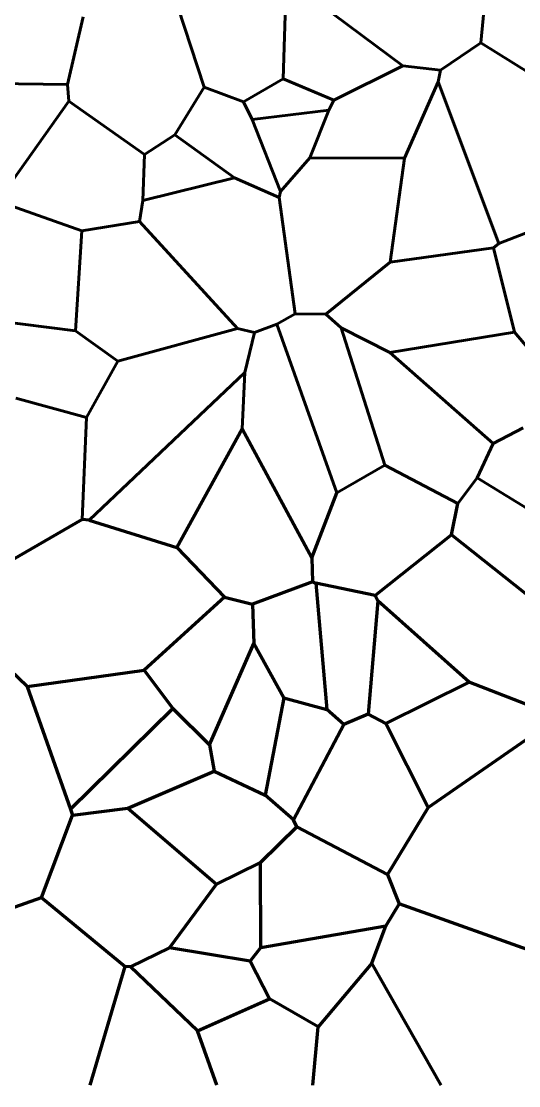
# Model space of a CAD drawing. Header units: metres. Extents: x 0 to 5000, y 0 to 2000.
# Drawn here: x 2414 to 2705, y 500 to 1122 of the extents above; entities that cross this region are included whole.
import ezdxf

# ---------------------------------------------------------------- set-up
doc = ezdxf.new("R2010")
doc.units = ezdxf.units.M

msp = doc.modelspace()

# ---------------------------------------------------------------- hatches: boundary and pattern name
at = {"layer": 'throats'}
for color, points in [(2, [(2688.5, 1168.55), (2689.1, 1168.49), (2683.32, 1109.5), (2682.72, 1109.55), (2688.5, 1168.55)]), (2, [(2567.68, 1088.58), (2567.08, 1088.6), (2568.92, 1146.9), (2569.52, 1146.88), (2567.68, 1088.58)]), (2, [(2637.57, 1096.35), (2637.21, 1095.87), (2569.04, 1146.65), (2569.4, 1147.13), (2637.57, 1096.35)]), (2, [(2521.55, 1083.82), (2520.98, 1083.63), (2505.41, 1130.51), (2505.98, 1130.7), (2521.55, 1083.82)]), (2, [(2441.49, 1085.15), (2440.9, 1085.29), (2450.13, 1124.77), (2450.72, 1124.64), (2441.49, 1085.15)]), (2, [(2659.61, 1093.46), (2659.28, 1093.95), (2682.85, 1109.77), (2683.19, 1109.28), (2659.61, 1093.46)]), (2, [(2745.43, 1071), (2745.11, 1070.49), (2682.86, 1109.27), (2683.18, 1109.78), (2745.43, 1071)]), (2, [(2597.12, 1075.81), (2596.85, 1076.34), (2637.26, 1096.38), (2637.52, 1095.84), (2597.12, 1075.81)]), (2, [(2637.36, 1095.81), (2637.42, 1096.41), (2659.48, 1094), (2659.41, 1093.41), (2637.36, 1095.81)]), (2, [(2658.49, 1086.73), (2657.9, 1086.84), (2659.15, 1093.76), (2659.74, 1093.65), (2658.49, 1086.73)]), (2, [(2321.57, 1086.79), (2321.58, 1087.39), (2441.2, 1085.52), (2441.19, 1084.92), (2321.57, 1086.79)]), (2, [(2442.28, 1075.52), (2441.68, 1075.47), (2440.9, 1085.2), (2441.5, 1085.24), (2442.28, 1075.52)]), (2, [(2504.24, 1055.59), (2503.73, 1055.9), (2521.01, 1083.88), (2521.52, 1083.57), (2504.24, 1055.59)]), (2, [(2544.21, 1075.35), (2544, 1074.78), (2521.15, 1083.45), (2521.37, 1084.01), (2544.21, 1075.35)]), (2, [(2567.22, 1088.85), (2567.53, 1088.33), (2544.26, 1074.81), (2543.96, 1075.32), (2567.22, 1088.85)]), (2, [(2597.1, 1076.35), (2596.87, 1075.8), (2567.26, 1088.31), (2567.49, 1088.86), (2597.1, 1076.35)]), (2, [(2657.92, 1086.91), (2658.47, 1086.67), (2638.77, 1041.94), (2638.23, 1042.18), (2657.92, 1086.91)]), (2, [(2657.92, 1086.68), (2658.48, 1086.89), (2693.86, 992.38), (2693.3, 992.17), (2657.92, 1086.68)]), (2, [(2402.86, 1019.72), (2402.37, 1020.06), (2441.74, 1075.67), (2442.23, 1075.32), (2402.86, 1019.72)]), (2, [(2486.44, 1044.51), (2486.1, 1044.02), (2441.81, 1075.25), (2442.16, 1075.74), (2486.44, 1044.51)]), (2, [(2549.51, 1064.82), (2548.97, 1064.55), (2543.84, 1074.93), (2544.38, 1075.2), (2549.51, 1064.82)]), (2, [(2594.39, 1070.05), (2593.85, 1070.32), (2596.72, 1076.21), (2597.26, 1075.94), (2594.39, 1070.05)]), (2, [(2548.96, 1064.57), (2549.52, 1064.79), (2566.18, 1022.68), (2565.62, 1022.46), (2548.96, 1064.57)]), (2, [(2594.09, 1070.48), (2594.16, 1069.89), (2549.27, 1064.39), (2549.2, 1064.98), (2594.09, 1070.48)]), (2, [(2593.85, 1070.3), (2594.4, 1070.07), (2583.36, 1042.22), (2582.81, 1042.44), (2593.85, 1070.3)]), (2, [(2503.82, 1056), (2504.15, 1055.49), (2486.43, 1044.01), (2486.11, 1044.52), (2503.82, 1056)]), (2, [(2539, 1030.93), (2538.65, 1030.45), (2503.81, 1055.5), (2504.16, 1055.99), (2539, 1030.93)]), (2, [(2485.58, 1017.45), (2484.98, 1017.48), (2485.97, 1044.27), (2486.57, 1044.25), (2485.58, 1017.45)]), (2, [(2566.13, 1022.38), (2565.68, 1022.77), (2582.86, 1042.53), (2583.31, 1042.13), (2566.13, 1022.38)]), (2, [(2583.08, 1042.03), (2583.09, 1042.63), (2638.5, 1042.36), (2638.5, 1041.76), (2583.08, 1042.03)]), (2, [(2638.2, 1042.1), (2638.8, 1042.02), (2630.34, 981.32), (2629.74, 981.4), (2638.2, 1042.1)]), (2, [(2538.75, 1030.98), (2538.89, 1030.4), (2485.35, 1017.17), (2485.21, 1017.76), (2538.75, 1030.98)]), (2, [(2538.7, 1030.42), (2538.94, 1030.97), (2565.26, 1019.49), (2565.02, 1018.94), (2538.7, 1030.42)]), (2, [(2565.61, 1022.64), (2566.2, 1022.51), (2565.44, 1019.15), (2564.85, 1019.28), (2565.61, 1022.64)]), (2, [(2404.74, 1015.09), (2404.94, 1015.65), (2449.62, 999.86), (2449.43, 999.29), (2404.74, 1015.09)]), (2, [(2484.98, 1017.51), (2485.58, 1017.42), (2483.55, 1004.97), (2482.96, 1005.07), (2484.98, 1017.51)]), (2, [(2564.85, 1019.18), (2565.44, 1019.26), (2574.7, 951.09), (2574.11, 951.01), (2564.85, 1019.18)]), (2, [(2483.21, 1005.32), (2483.31, 1004.72), (2449.57, 999.28), (2449.48, 999.87), (2483.21, 1005.32)]), (2, [(2540.8, 942.78), (2540.36, 942.37), (2483.04, 1004.82), (2483.48, 1005.22), (2540.8, 942.78)]), (2, [(2731.52, 1007.4), (2731.74, 1006.84), (2693.69, 991.99), (2693.47, 992.55), (2731.52, 1007.4)]), (2, [(2446.2, 941.08), (2445.6, 941.12), (2449.23, 999.6), (2449.82, 999.56), (2446.2, 941.08)]), (2, [(2630.08, 981.06), (2630, 981.66), (2690.55, 989.99), (2690.63, 989.39), (2630.08, 981.06)]), (2, [(2690.3, 989.62), (2690.88, 989.76), (2703.03, 940.4), (2702.45, 940.25), (2690.3, 989.62)]), (2, [(2693.38, 992.5), (2693.77, 992.05), (2690.78, 989.46), (2690.39, 989.92), (2693.38, 992.5)]), (2, [(2592.47, 950.66), (2592.09, 951.13), (2629.85, 981.59), (2630.23, 981.13), (2592.47, 950.66)]), (2, [(2445.94, 941.39), (2445.86, 940.8), (2399.49, 946.68), (2399.56, 947.28), (2445.94, 941.39)]), (2, [(2574.26, 951.31), (2574.55, 950.79), (2563.81, 944.77), (2563.51, 945.29), (2574.26, 951.31)]), (2, [(2574.4, 950.75), (2574.41, 951.35), (2592.28, 951.2), (2592.28, 950.6), (2574.4, 950.75)]), (2, [(2592.08, 950.67), (2592.48, 951.12), (2601.63, 943.18), (2601.23, 942.72), (2592.08, 950.67)]), (2, [(2470.71, 923.77), (2470.37, 923.28), (2445.73, 940.85), (2446.08, 941.34), (2470.71, 923.77)]), (2, [(2470.62, 923.24), (2470.46, 923.81), (2540.51, 942.86), (2540.66, 942.29), (2470.62, 923.24)]), (2, [(2550.61, 940.58), (2550.48, 940), (2540.52, 942.28), (2540.65, 942.87), (2550.61, 940.58)]), (2, [(2550.25, 940.36), (2550.84, 940.22), (2545.21, 916.76), (2544.62, 916.9), (2550.25, 940.36)]), (2, [(2563.56, 945.31), (2563.76, 944.75), (2550.65, 940.01), (2550.44, 940.57), (2563.56, 945.31)]), (2, [(2563.38, 944.93), (2563.94, 945.13), (2599.04, 846.48), (2598.47, 846.27), (2563.38, 944.93)]), (2, [(2601.14, 942.86), (2601.72, 943.04), (2627.21, 862.79), (2626.64, 862.6), (2601.14, 942.86)]), (2, [(2601.29, 942.68), (2601.57, 943.22), (2629.96, 928.69), (2629.68, 928.15), (2601.29, 942.68)]), (2, [(2629.87, 928.12), (2629.77, 928.72), (2702.69, 940.62), (2702.79, 940.03), (2629.87, 928.12)]), (2, [(2726.78, 912.55), (2726.32, 912.16), (2702.51, 940.13), (2702.97, 940.52), (2726.78, 912.55)]), (2, [(2690.51, 875.56), (2690.12, 875.11), (2629.62, 928.2), (2630.02, 928.65), (2690.51, 875.56)]), (2, [(2452.6, 890.38), (2452.07, 890.67), (2470.28, 923.67), (2470.8, 923.38), (2452.6, 890.38)]), (2, [(2544.71, 917.04), (2545.12, 916.61), (2454.01, 830.32), (2453.6, 830.76), (2544.71, 917.04)]), (2, [(2543.67, 883.79), (2543.07, 883.82), (2544.62, 916.84), (2545.22, 916.81), (2543.67, 883.79)]), (2, [(2410.82, 901.51), (2410.98, 902.08), (2452.41, 890.82), (2452.26, 890.24), (2410.82, 901.51)]), (2, [(2452.03, 890.54), (2452.63, 890.52), (2450.13, 830.89), (2449.53, 830.91), (2452.03, 890.54)]), (2, [(2543.11, 883.95), (2543.63, 883.66), (2505.36, 814.38), (2504.84, 814.67), (2543.11, 883.95)]), (2, [(2543.11, 883.66), (2543.63, 883.94), (2584.41, 808.54), (2583.89, 808.25), (2543.11, 883.66)]), (2, [(2690.45, 875.07), (2690.17, 875.6), (2707.65, 884.8), (2707.93, 884.27), (2690.45, 875.07)]), (2, [(2690.04, 875.46), (2690.59, 875.21), (2681.18, 855.14), (2680.63, 855.4), (2690.04, 875.46)]), (2, [(2626.78, 862.95), (2627.08, 862.43), (2598.91, 846.12), (2598.61, 846.63), (2626.78, 862.95)]), (2, [(2626.79, 862.43), (2627.07, 862.96), (2669.77, 840.49), (2669.49, 839.96), (2626.79, 862.43)]), (2, [(2669.87, 840.05), (2669.39, 840.41), (2680.66, 855.45), (2681.14, 855.09), (2669.87, 840.05)]), (2, [(2680.75, 855.01), (2681.06, 855.53), (2740.64, 819.01), (2740.32, 818.5), (2680.75, 855.01)]), (1, [(2598.34, 846.54), (2599.18, 846.21), (2584.57, 808.23), (2583.73, 808.56), (2598.34, 846.54)]), (1, [(2669.19, 840.32), (2670.08, 840.14), (2666.39, 821.89), (2665.51, 822.07), (2669.19, 840.32)]), (1, [(2376.81, 788.21), (2376.36, 788.99), (2449.6, 831.29), (2450.05, 830.51), (2376.81, 788.21)]), (1, [(2449.78, 830.45), (2449.87, 831.35), (2453.84, 830.99), (2453.76, 830.09), (2449.78, 830.45)]), (1, [(2505.23, 814.95), (2504.97, 814.09), (2453.67, 830.11), (2453.94, 830.97), (2505.23, 814.95)]), (1, [(2621.58, 786.1), (2621.02, 786.81), (2665.67, 822.34), (2666.23, 821.63), (2621.58, 786.1)]), (1, [(2665.67, 821.63), (2666.23, 822.34), (2731.13, 770.62), (2730.57, 769.91), (2665.67, 821.63)]), (1, [(2533.47, 785.8), (2532.83, 785.18), (2504.78, 814.21), (2505.42, 814.83), (2533.47, 785.8)]), (1, [(2585.02, 794.44), (2584.12, 794.41), (2583.7, 808.38), (2584.6, 808.41), (2585.02, 794.44)]), (1, [(2549.61, 780.97), (2549.3, 781.82), (2584.41, 794.84), (2584.72, 794), (2549.61, 780.97)]), (1, [(2586.73, 794.16), (2586.44, 793.3), (2584.42, 794), (2584.71, 794.85), (2586.73, 794.16)]), (1, [(2593.34, 719.82), (2592.44, 719.74), (2586.13, 793.69), (2587.03, 793.77), (2593.34, 719.82)]), (1, [(2586.49, 793.29), (2586.67, 794.17), (2621.39, 786.9), (2621.21, 786.02), (2586.49, 793.29)]), (1, [(2486.4, 742.44), (2485.79, 743.1), (2532.85, 785.82), (2533.45, 785.16), (2486.4, 742.44)]), (1, [(2549.56, 781.83), (2549.34, 780.96), (2533.04, 785.05), (2533.26, 785.92), (2549.56, 781.83)]), (1, [(2623.26, 783.56), (2622.46, 783.15), (2620.9, 786.25), (2621.7, 786.66), (2623.26, 783.56)]), (1, [(2550.68, 758.33), (2549.79, 758.3), (2549, 781.38), (2549.9, 781.41), (2550.68, 758.33)]), (1, [(2617.51, 716.94), (2616.61, 717.02), (2622.41, 783.39), (2623.31, 783.31), (2617.51, 716.94)]), (1, [(2622.56, 783.02), (2623.16, 783.69), (2676.5, 736.01), (2675.9, 735.34), (2622.56, 783.02)]), (1, [(2393.86, 755.17), (2394.48, 755.82), (2417.8, 733.58), (2417.18, 732.93), (2393.86, 755.17)]), (1, [(2549.82, 758.5), (2550.65, 758.14), (2524.66, 698.9), (2523.84, 699.26), (2549.82, 758.5)]), (1, [(2568.25, 726.76), (2567.46, 726.33), (2549.84, 758.1), (2550.63, 758.53), (2568.25, 726.76)]), (1, [(2486.03, 743.22), (2486.16, 742.33), (2417.55, 732.81), (2417.43, 733.7), (2486.03, 743.22)]), (1, [(2503.22, 720.65), (2502.5, 720.12), (2485.73, 742.5), (2486.46, 743.04), (2503.22, 720.65)]), (1, [(2627.77, 711.23), (2627.37, 712.04), (2676, 736.08), (2676.4, 735.27), (2627.77, 711.23)]), (1, [(2676.04, 735.25), (2676.36, 736.09), (2719.15, 719.66), (2718.83, 718.82), (2676.04, 735.25)]), (1, [(2443.34, 661.65), (2442.49, 661.35), (2417.07, 733.11), (2417.92, 733.41), (2443.34, 661.65)]), (1, [(2557.25, 669.65), (2556.37, 669.82), (2567.41, 726.63), (2568.3, 726.46), (2557.25, 669.65)]), (1, [(2593.01, 720.21), (2592.77, 719.34), (2567.74, 726.11), (2567.97, 726.98), (2593.01, 720.21)]), (1, [(2502.54, 720.71), (2503.17, 720.06), (2443.23, 661.18), (2442.6, 661.82), (2502.54, 720.71)]), (1, [(2524.57, 699.4), (2523.93, 698.76), (2502.54, 720.07), (2503.17, 720.7), (2524.57, 699.4)]), (1, [(2592.59, 719.44), (2593.19, 720.12), (2603.13, 711.42), (2602.54, 710.74), (2592.59, 719.44)]), (1, [(2603.01, 710.66), (2602.66, 711.49), (2616.89, 717.4), (2617.23, 716.57), (2603.01, 710.66)]), (1, [(2616.85, 716.58), (2617.26, 717.38), (2627.78, 712.04), (2627.37, 711.24), (2616.85, 716.58)]), (1, [(2573.86, 654.95), (2573.06, 655.37), (2602.44, 711.29), (2603.23, 710.87), (2573.86, 654.95)]), (1, [(2627.17, 711.43), (2627.98, 711.84), (2652.68, 662.66), (2651.88, 662.26), (2627.17, 711.43)]), (1, [(2527.54, 683.8), (2526.66, 683.64), (2523.81, 699), (2524.69, 699.16), (2527.54, 683.8)]), (1, [(2709.08, 702.4), (2709.59, 701.66), (2652.54, 662.09), (2652.03, 662.83), (2709.08, 702.4)]), (1, [(2526.92, 684.13), (2527.28, 683.31), (2476.74, 661.68), (2476.38, 662.51), (2526.92, 684.13)]), (1, [(2557, 670.14), (2556.62, 669.33), (2526.91, 683.31), (2527.29, 684.13), (2557, 670.14)]), (1, [(2556.51, 669.4), (2557.11, 670.07), (2573.76, 655.49), (2573.16, 654.82), (2556.51, 669.4)]), (1, [(2444.44, 658.08), (2443.58, 657.81), (2442.48, 661.37), (2443.34, 661.63), (2444.44, 658.08)]), (1, [(2476.5, 662.54), (2476.62, 661.65), (2444.06, 657.5), (2443.95, 658.39), (2476.5, 662.54)]), (1, [(2528.7, 617.96), (2528.11, 617.28), (2476.27, 661.75), (2476.85, 662.44), (2528.7, 617.96)]), (1, [(2628.88, 623.12), (2628.11, 623.59), (2651.9, 662.7), (2652.67, 662.23), (2628.88, 623.12)]), (1, [(2443.59, 658.1), (2444.43, 657.79), (2426.32, 609.62), (2425.48, 609.94), (2443.59, 658.1)]), (1, [(2573.05, 654.96), (2573.86, 655.35), (2575.77, 651.42), (2574.96, 651.03), (2573.05, 654.96)]), (1, [(2554.53, 630.04), (2553.9, 630.68), (2575.05, 651.54), (2575.68, 650.9), (2554.53, 630.04)]), (1, [(2575.16, 650.83), (2575.57, 651.62), (2628.71, 623.75), (2628.29, 622.96), (2575.16, 650.83)]), (1, [(2554.02, 630.76), (2554.42, 629.95), (2528.61, 617.22), (2528.21, 618.02), (2554.02, 630.76)]), (1, [(2553.77, 630.36), (2554.67, 630.36), (2554.79, 580.56), (2553.89, 580.55), (2553.77, 630.36)]), (1, [(2635.79, 606.21), (2634.95, 605.88), (2628.08, 623.19), (2628.92, 623.52), (2635.79, 606.21)]), (1, [(2528.05, 617.89), (2528.77, 617.35), (2501.16, 580.15), (2500.44, 580.69), (2528.05, 617.89)]), (1, [(2425.75, 610.2), (2426.05, 609.35), (2378.57, 592.67), (2378.27, 593.52), (2425.75, 610.2)]), (1, [(2475.14, 569.9), (2474.56, 569.21), (2425.61, 609.43), (2426.18, 610.12), (2475.14, 569.9)]), (1, [(2627.95, 593.03), (2627.19, 593.5), (2634.99, 606.28), (2635.75, 605.81), (2627.95, 593.03)]), (1, [(2635.22, 605.62), (2635.52, 606.47), (2728.49, 573.29), (2728.18, 572.44), (2635.22, 605.62)]), (1, [(2627.49, 593.71), (2627.65, 592.83), (2554.42, 580.11), (2554.26, 581), (2627.49, 593.71)]), (1, [(2627.15, 593.43), (2627.99, 593.11), (2619.63, 571.17), (2618.79, 571.5), (2627.15, 593.43)]), (1, [(2478.32, 568.97), (2477.93, 569.77), (2500.6, 580.83), (2501, 580.02), (2478.32, 568.97)]), (1, [(2500.73, 579.98), (2500.87, 580.86), (2548.17, 573.07), (2548.03, 572.18), (2500.73, 579.98)]), (1, [(2553.99, 580.83), (2554.69, 580.28), (2548.45, 572.35), (2547.75, 572.91), (2553.99, 580.83)]), (1, [(2547.7, 572.42), (2548.5, 572.83), (2559.81, 550.7), (2559.01, 550.29), (2547.7, 572.42)]), (1, [(2474.42, 569.68), (2475.28, 569.43), (2454.93, 499.87), (2454.06, 500.13), (2474.42, 569.68)]), (1, [(2474.83, 569.1), (2474.88, 570), (2478.15, 569.82), (2478.1, 568.92), (2474.83, 569.1)]), (1, [(2477.81, 569.05), (2478.44, 569.7), (2517.53, 532.17), (2516.91, 531.52), (2477.81, 569.05)]), (1, [(2588.15, 533.85), (2587.47, 534.43), (2618.87, 571.63), (2619.56, 571.04), (2588.15, 533.85)]), (1, [(2618.82, 571.11), (2619.6, 571.56), (2660.25, 500.22), (2659.47, 499.78), (2618.82, 571.11)]), (1, [(2559.23, 550.91), (2559.59, 550.08), (2517.4, 531.44), (2517.04, 532.26), (2559.23, 550.91)]), (1, [(2559.19, 550.11), (2559.64, 550.89), (2588.03, 534.53), (2587.59, 533.75), (2559.19, 550.11)]), (1, [(2516.79, 531.7), (2517.64, 532), (2528.91, 500.15), (2528.06, 499.85), (2516.79, 531.7)]), (1, [(2587.36, 534.18), (2588.26, 534.1), (2585.22, 499.96), (2584.32, 500.04), (2587.36, 534.18)])]:
    msp.add_hatch(color=color, dxfattribs=at).paths.add_polyline_path(points)

# ---------------------------------------------------------------- linework, layer by layer
at = {"layer": 'junctions'}
for centre, radius in [((2683.02, 1109.53), 0.3), ((2637.39, 1096.11), 0.3), ((2659.45, 1093.7), 0.3), ((2441.2, 1085.22), 0.3), ((2521.26, 1083.73), 0.3), ((2567.38, 1088.59), 0.3), ((2658.2, 1086.79), 0.3), ((2441.98, 1075.49), 0.3), ((2544.11, 1075.06), 0.3), ((2596.99, 1076.08), 0.3), ((2549.24, 1064.68), 0.3), ((2594.12, 1070.19), 0.3), ((2503.99, 1055.74), 0.3), ((2486.27, 1044.26), 0.3), ((2583.08, 1042.33), 0.3), ((2638.5, 1042.06), 0.3), ((2538.82, 1030.69), 0.3), ((2565.9, 1022.57), 0.3), ((2485.28, 1017.46), 0.3), ((2565.14, 1019.22), 0.3), ((2483.26, 1005.02), 0.3), ((2449.53, 999.58), 0.3), ((2690.59, 989.69), 0.3), ((2693.58, 992.27), 0.3), ((2630.04, 981.36), 0.3), ((2574.41, 951.05), 0.3), ((2592.28, 950.9), 0.3), ((2445.9, 941.1), 0.3), ((2540.58, 942.58), 0.3), ((2550.54, 940.29), 0.3), ((2563.66, 945.03), 0.3), ((2601.43, 942.95), 0.3), ((2702.74, 940.32), 0.3), ((2629.82, 928.42), 0.3), ((2470.54, 923.53), 0.3), ((2544.92, 916.83), 0.3), ((2452.33, 890.53), 0.3), ((2543.37, 883.8), 0.3), ((2690.31, 875.34), 0.3), ((2626.93, 862.69), 0.3), ((2680.9, 855.27), 0.3), ((2598.76, 846.38), 0.45), ((2669.63, 840.23), 0.45), ((2449.83, 830.9), 0.45), ((2453.8, 830.54), 0.45), ((2665.95, 821.98), 0.45), ((2505.1, 814.52), 0.45), ((2584.15, 808.4), 0.45), ((2584.57, 794.42), 0.45), ((2586.58, 793.73), 0.45), ((2533.15, 785.49), 0.45), ((2621.3, 786.46), 0.45), ((2549.45, 781.39), 0.45), ((2622.86, 783.35), 0.45), ((2550.24, 758.32), 0.45), ((2486.1, 742.77), 0.45), ((2676.2, 735.67), 0.45), ((2417.49, 733.26), 0.45), ((2567.86, 726.55), 0.45), ((2502.86, 720.38), 0.45), ((2592.89, 719.78), 0.45), ((2617.06, 716.98), 0.45), ((2602.83, 711.08), 0.45), ((2627.57, 711.64), 0.45), ((2524.25, 699.08), 0.45), ((2527.1, 683.72), 0.45), ((2556.81, 669.74), 0.45), ((2442.91, 661.5), 0.45), ((2476.56, 662.09), 0.45), ((2652.28, 662.46), 0.45), ((2444.01, 657.95), 0.45), ((2573.46, 655.16), 0.45), ((2575.37, 651.22), 0.45), ((2554.22, 630.36), 0.45), ((2628.5, 623.35), 0.45), ((2528.41, 617.62), 0.45), ((2425.9, 609.78), 0.45), ((2635.37, 606.05), 0.45), ((2627.57, 593.27), 0.45), ((2500.8, 580.42), 0.45), ((2554.34, 580.55), 0.45), ((2548.1, 572.63), 0.45), ((2474.85, 569.55), 0.45), ((2478.13, 569.37), 0.45), ((2619.21, 571.34), 0.45), ((2559.41, 550.5), 0.45), ((2517.22, 531.85), 0.45), ((2587.81, 534.14), 0.45)]:
    msp.add_circle(centre, radius, dxfattribs=at)
at = {"layer": 'throat_lines', "color": 2, "lineweight": 60}
for p, q in [((2683.02, 1109.53), (2688.8, 1168.52)), ((2569.22, 1146.89), (2567.38, 1088.59)), ((2569.22, 1146.89), (2637.39, 1096.11)), ((2505.7, 1130.6), (2521.26, 1083.73)), ((2450.42, 1124.7), (2441.2, 1085.22)), ((2683.02, 1109.53), (2659.45, 1093.7)), ((2683.02, 1109.53), (2745.27, 1070.75)), ((2637.39, 1096.11), (2596.99, 1076.08)), ((2659.45, 1093.7), (2637.39, 1096.11)), ((2659.45, 1093.7), (2658.2, 1086.79)), ((2441.2, 1085.22), (2321.57, 1087.09)), ((2441.2, 1085.22), (2441.98, 1075.49)), ((2521.26, 1083.73), (2503.99, 1055.74)), ((2521.26, 1083.73), (2544.11, 1075.06)), ((2544.11, 1075.06), (2567.38, 1088.59)), ((2567.38, 1088.59), (2596.99, 1076.08)), ((2638.5, 1042.06), (2658.2, 1086.79)), ((2693.58, 992.27), (2658.2, 1086.79)), ((2441.98, 1075.49), (2402.61, 1019.89)), ((2441.98, 1075.49), (2486.27, 1044.26)), ((2544.11, 1075.06), (2549.24, 1064.68)), ((2596.99, 1076.08), (2594.12, 1070.19)), ((2549.24, 1064.68), (2594.12, 1070.19)), ((2565.9, 1022.57), (2549.24, 1064.68)), ((2583.08, 1042.33), (2594.12, 1070.19)), ((2486.27, 1044.26), (2503.99, 1055.74)), ((2503.99, 1055.74), (2538.82, 1030.69)), ((2486.27, 1044.26), (2485.28, 1017.46)), ((2583.08, 1042.33), (2565.9, 1022.57)), ((2638.5, 1042.06), (2583.08, 1042.33)), ((2630.04, 981.36), (2638.5, 1042.06)), ((2485.28, 1017.46), (2538.82, 1030.69)), ((2565.14, 1019.22), (2538.82, 1030.69)), ((2565.14, 1019.22), (2565.9, 1022.57)), ((2449.53, 999.58), (2404.84, 1015.37)), ((2483.26, 1005.02), (2485.28, 1017.46)), ((2574.41, 951.05), (2565.14, 1019.22)), ((2449.53, 999.58), (2483.26, 1005.02)), ((2483.26, 1005.02), (2540.58, 942.58)), ((2693.58, 992.27), (2731.63, 1007.12)), ((2449.53, 999.58), (2445.9, 941.1)), ((2690.59, 989.69), (2630.04, 981.36)), ((2690.59, 989.69), (2693.58, 992.27)), ((2702.74, 940.32), (2690.59, 989.69)), ((2630.04, 981.36), (2592.28, 950.9)), ((2399.52, 946.98), (2445.9, 941.1)), ((2563.66, 945.03), (2574.41, 951.05)), ((2592.28, 950.9), (2574.41, 951.05)), ((2601.43, 942.95), (2592.28, 950.9)), ((2445.9, 941.1), (2470.54, 923.53)), ((2540.58, 942.58), (2470.54, 923.53)), ((2540.58, 942.58), (2550.54, 940.29)), ((2544.92, 916.83), (2550.54, 940.29)), ((2550.54, 940.29), (2563.66, 945.03)), ((2598.76, 846.38), (2563.66, 945.03)), ((2629.82, 928.42), (2601.43, 942.95)), ((2626.93, 862.69), (2601.43, 942.95)), ((2702.74, 940.32), (2629.82, 928.42)), ((2702.74, 940.32), (2726.55, 912.36)), ((2629.82, 928.42), (2690.31, 875.34)), ((2470.54, 923.53), (2452.33, 890.53)), ((2453.8, 830.54), (2544.92, 916.83)), ((2544.92, 916.83), (2543.37, 883.8)), ((2452.33, 890.53), (2410.9, 901.79)), ((2449.83, 830.9), (2452.33, 890.53)), ((2707.79, 884.53), (2690.31, 875.34)), ((2505.1, 814.52), (2543.37, 883.8)), ((2584.15, 808.4), (2543.37, 883.8)), ((2680.9, 855.27), (2690.31, 875.34)), ((2598.76, 846.38), (2626.93, 862.69)), ((2669.63, 840.23), (2626.93, 862.69)), ((2680.9, 855.27), (2669.63, 840.23)), ((2740.48, 818.75), (2680.9, 855.27))]:
    msp.add_line(p, q, dxfattribs=at)
at = {"layer": 'throat_lines', "color": 1, "lineweight": 90}
for p, q in [((2584.15, 808.4), (2598.76, 846.38)), ((2665.95, 821.98), (2669.63, 840.23)), ((2449.83, 830.9), (2376.59, 788.6)), ((2453.8, 830.54), (2449.83, 830.9)), ((2453.8, 830.54), (2505.1, 814.52)), ((2665.95, 821.98), (2621.3, 786.46)), ((2730.85, 770.26), (2665.95, 821.98)), ((2505.1, 814.52), (2533.15, 785.49)), ((2584.15, 808.4), (2584.57, 794.42)), ((2584.57, 794.42), (2549.45, 781.39)), ((2584.57, 794.42), (2586.58, 793.73)), ((2621.3, 786.46), (2586.58, 793.73)), ((2586.58, 793.73), (2592.89, 719.78)), ((2533.15, 785.49), (2486.1, 742.77)), ((2533.15, 785.49), (2549.45, 781.39)), ((2621.3, 786.46), (2622.86, 783.35)), ((2549.45, 781.39), (2550.24, 758.32)), ((2622.86, 783.35), (2617.06, 716.98)), ((2676.2, 735.67), (2622.86, 783.35)), ((2417.49, 733.26), (2394.17, 755.49)), ((2524.25, 699.08), (2550.24, 758.32)), ((2550.24, 758.32), (2567.86, 726.55)), ((2417.49, 733.26), (2486.1, 742.77)), ((2486.1, 742.77), (2502.86, 720.38)), ((2676.2, 735.67), (2627.57, 711.64)), ((2718.99, 719.24), (2676.2, 735.67)), ((2417.49, 733.26), (2442.91, 661.5)), ((2567.86, 726.55), (2556.81, 669.74)), ((2567.86, 726.55), (2592.89, 719.78)), ((2442.91, 661.5), (2502.86, 720.38)), ((2502.86, 720.38), (2524.25, 699.08)), ((2602.83, 711.08), (2592.89, 719.78)), ((2617.06, 716.98), (2602.83, 711.08)), ((2627.57, 711.64), (2617.06, 716.98)), ((2602.83, 711.08), (2573.46, 655.16)), ((2652.28, 662.46), (2627.57, 711.64)), ((2524.25, 699.08), (2527.1, 683.72)), ((2652.28, 662.46), (2709.33, 702.03)), ((2476.56, 662.09), (2527.1, 683.72)), ((2527.1, 683.72), (2556.81, 669.74)), ((2573.46, 655.16), (2556.81, 669.74)), ((2442.91, 661.5), (2444.01, 657.95)), ((2444.01, 657.95), (2476.56, 662.09)), ((2476.56, 662.09), (2528.41, 617.62)), ((2652.28, 662.46), (2628.5, 623.35)), ((2425.9, 609.78), (2444.01, 657.95)), ((2575.37, 651.22), (2573.46, 655.16)), ((2575.37, 651.22), (2554.22, 630.36)), ((2628.5, 623.35), (2575.37, 651.22)), ((2528.41, 617.62), (2554.22, 630.36)), ((2554.34, 580.55), (2554.22, 630.36)), ((2628.5, 623.35), (2635.37, 606.05)), ((2500.8, 580.42), (2528.41, 617.62)), ((2378.42, 593.09), (2425.9, 609.78)), ((2425.9, 609.78), (2474.85, 569.55)), ((2635.37, 606.05), (2627.57, 593.27)), ((2728.33, 572.87), (2635.37, 606.05)), ((2554.34, 580.55), (2627.57, 593.27)), ((2619.21, 571.34), (2627.57, 593.27)), ((2500.8, 580.42), (2478.13, 569.37)), ((2548.1, 572.63), (2500.8, 580.42)), ((2548.1, 572.63), (2554.34, 580.55)), ((2559.41, 550.5), (2548.1, 572.63)), ((2454.49, 500), (2474.85, 569.55)), ((2478.13, 569.37), (2474.85, 569.55)), ((2517.22, 531.85), (2478.13, 569.37)), ((2619.21, 571.34), (2587.81, 534.14)), ((2659.86, 500), (2619.21, 571.34)), ((2517.22, 531.85), (2559.41, 550.5)), ((2587.81, 534.14), (2559.41, 550.5)), ((2528.48, 500), (2517.22, 531.85)), ((2584.77, 500), (2587.81, 534.14))]:
    msp.add_line(p, q, dxfattribs=at)

doc.saveas('drawing.dxf')
